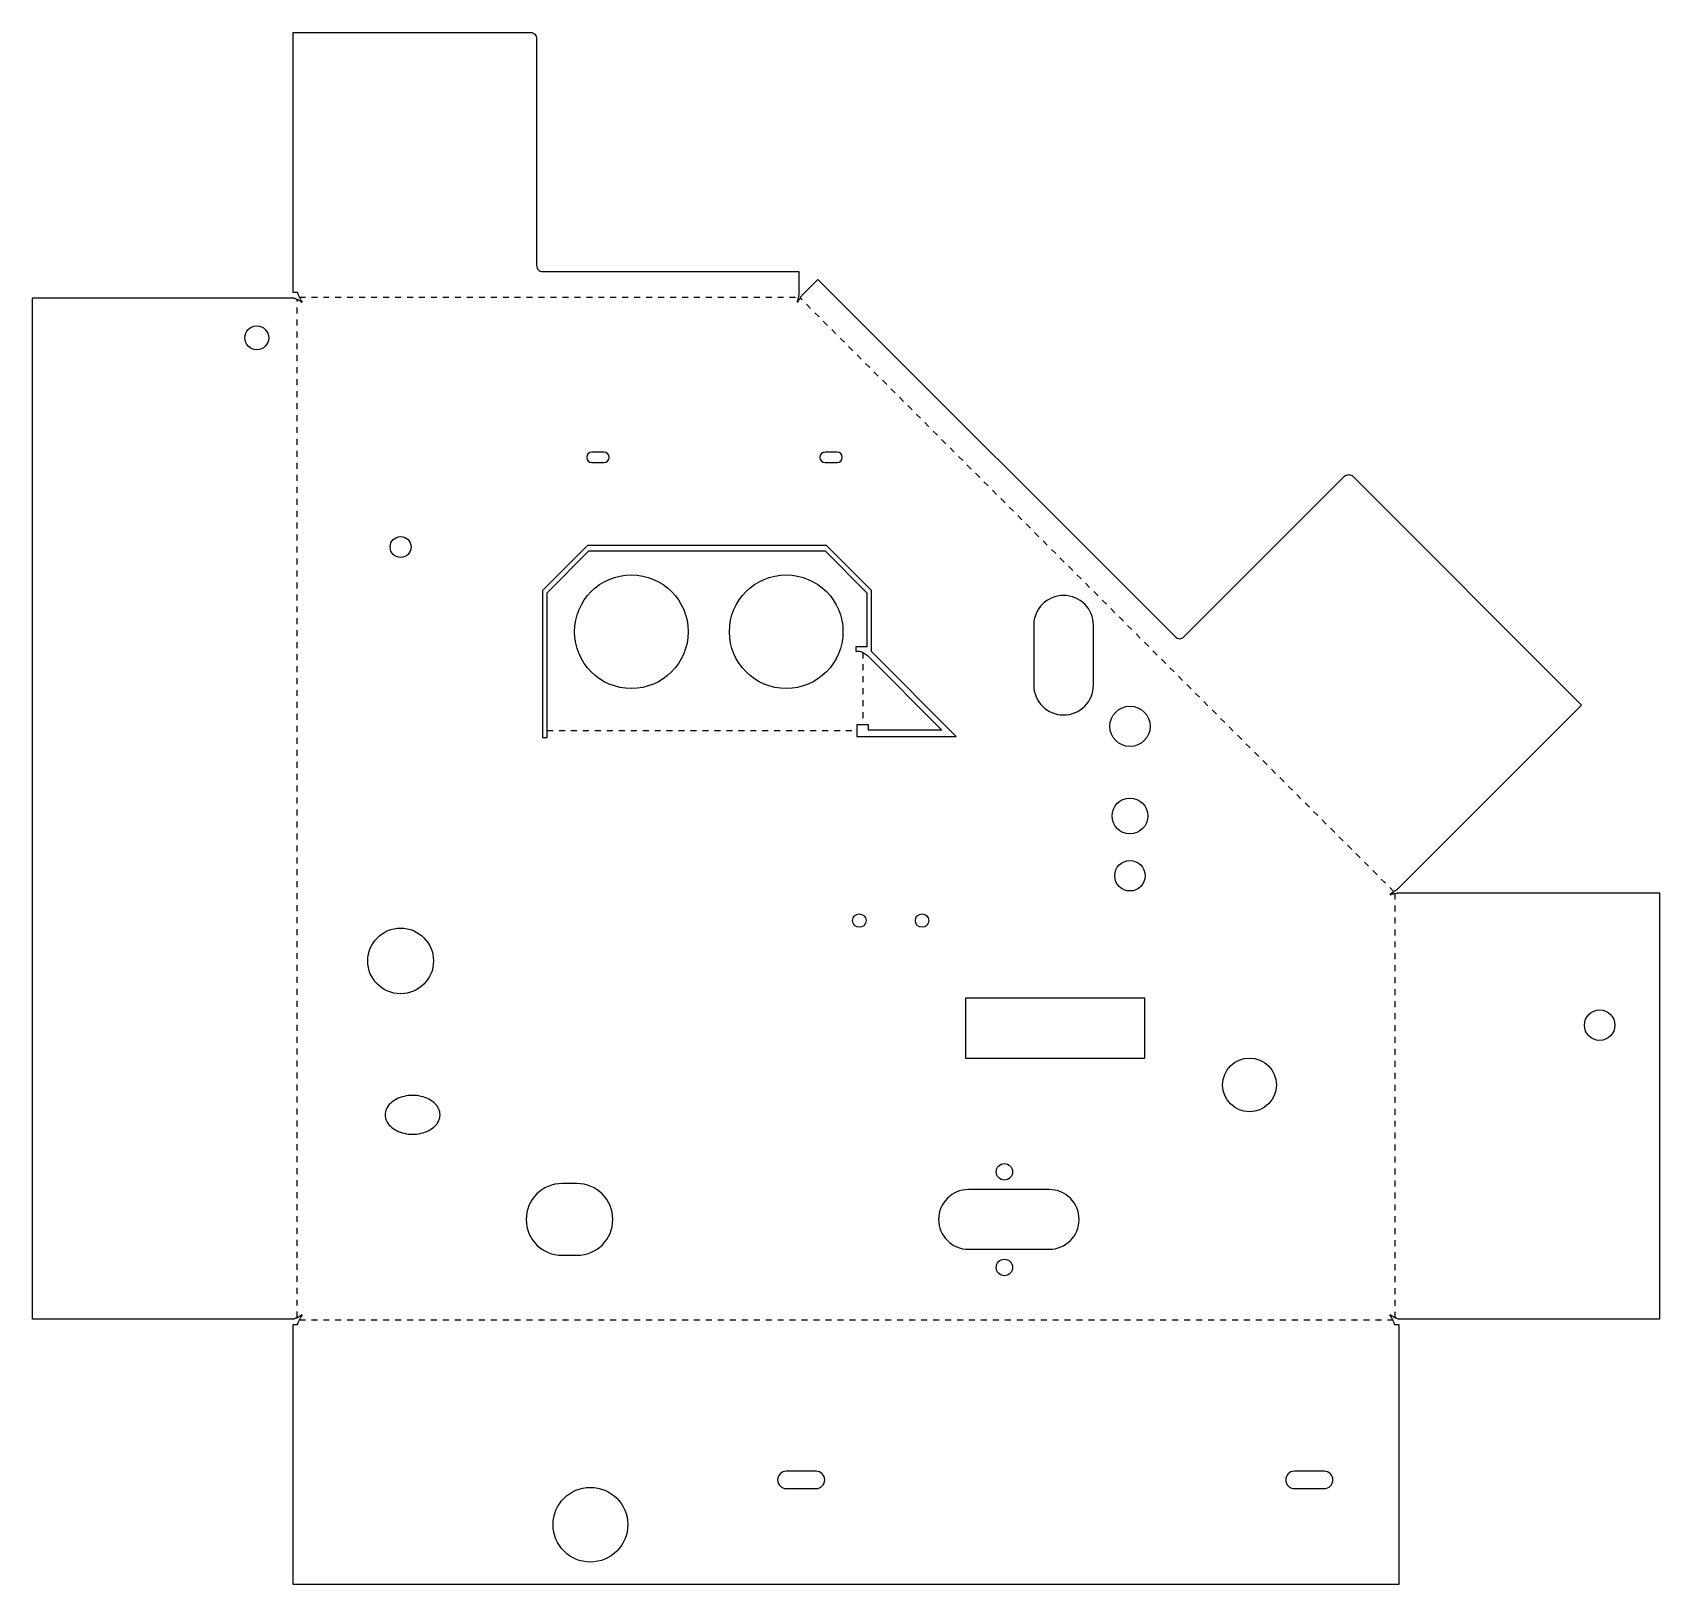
# Model space of a CAD drawing. Header units: millimetres. Extents: x 0 to 544, y 0 to 519.
import ezdxf

# ---------------------------------------------------------------- set-up
doc = ezdxf.new("R2010")
doc.units = ezdxf.units.MM
doc.linetypes.add('DOT', pattern=[4, 2, -2])
doc.layers.get('0').update_dxf_attribs({"color": 250, "linetype": 'CONTINUOUS'})
doc.layers.add('Bend', color=94, linetype='DOT')

msp = doc.modelspace()

# ---------------------------------------------------------------- linework, layer by layer
for points in [[(88.74, 432.29), (87.14, 432.29), (87.14, 519.29), (166.64, 519.29, -0.414214), (168.64, 517.29), (168.64, 441.29, 0.414214), (170.64, 439.29), (256.42, 439.29), (256.42, 432.29), (256.42, 432.22), (256.42, 432.16), (256.41, 432.08), (256.4, 432), (256.38, 431.8), (256.36, 431.61), (256.32, 431.39), (256.28, 431.17), (256.24, 430.94), (256.2, 430.71), (256.15, 430.49), (256.1, 430.26), (256.05, 430.06), (256, 429.86), (255.98, 429.78), (255.95, 429.69), (255.93, 429.62), (255.9, 429.54), (255.88, 429.48), (255.86, 429.42), (255.84, 429.38), (255.82, 429.34), (255.82, 429.33), (255.81, 429.32), (255.81, 429.31), (255.81, 429.3), (255.81, 429.29), (255.81, 429.28), (255.81, 429.27), (255.81, 429.26), (255.81, 429.25), (255.81, 429.24), (255.82, 429.23), (255.82, 429.23), (255.82, 429.22), (255.83, 429.21), (255.83, 429.2), (255.84, 429.19), (255.85, 429.18), (255.85, 429.18), (255.86, 429.17), (255.87, 429.16), (255.88, 429.16), (255.88, 429.15), (255.89, 429.15), (255.9, 429.14), (255.91, 429.14), (255.92, 429.14), (255.93, 429.14), (255.94, 429.13), (255.95, 429.13), (255.96, 429.13), (255.97, 429.13), (255.98, 429.13), (255.99, 429.14), (256, 429.14), (256.01, 429.14), (256.02, 429.14), (256.03, 429.15), (256.03, 429.15), (256.04, 429.16), (256.05, 429.16), (256.06, 429.17), (256.06, 429.18), (256.07, 429.18), (256.08, 429.19), (256.08, 429.2), (256.09, 429.21), (256.09, 429.22), (256.1, 429.23), (256.11, 429.27), (256.13, 429.31), (256.15, 429.37), (256.18, 429.43), (256.22, 429.5), (256.25, 429.56), (256.3, 429.64), (256.34, 429.72), (256.44, 429.9), (256.55, 430.07), (256.68, 430.27), (256.8, 430.46), (256.93, 430.66), (257.06, 430.85), (257.19, 431.03), (257.32, 431.21), (257.44, 431.36), (257.56, 431.52), (257.61, 431.58), (257.67, 431.64), (257.71, 431.69), (257.76, 431.74), (262.71, 436.69), (382.34, 317.05, 0.414214), (385.17, 317.05), (438.91, 370.79, -0.414214), (441.74, 370.79), (518.25, 294.27), (456.74, 232.76), (456.69, 232.71), (456.64, 232.67), (456.58, 232.62), (456.52, 232.57), (456.37, 232.45), (456.22, 232.33), (456.04, 232.2), (455.86, 232.08), (455.67, 231.94), (455.47, 231.81), (455.28, 231.69), (455.09, 231.57), (454.91, 231.46), (454.73, 231.35), (454.65, 231.31), (454.58, 231.26), (454.51, 231.23), (454.44, 231.19), (454.38, 231.16), (454.32, 231.14), (454.28, 231.12), (454.23, 231.1), (454.22, 231.1), (454.21, 231.09), (454.2, 231.09), (454.2, 231.08), (454.19, 231.08), (454.18, 231.07), (454.17, 231.06), (454.17, 231.05), (454.16, 231.05), (454.16, 231.04), (454.15, 231.03), (454.15, 231.02), (454.14, 231.01), (454.14, 231), (454.14, 230.99), (454.14, 230.98), (454.13, 230.97), (454.13, 230.96), (454.13, 230.95), (454.13, 230.94), (454.14, 230.93), (454.14, 230.92), (454.14, 230.91), (454.14, 230.9), (454.15, 230.89), (454.15, 230.88), (454.16, 230.88), (454.16, 230.87), (454.17, 230.86), (454.18, 230.85), (454.19, 230.85), (454.19, 230.84), (454.2, 230.83), (454.21, 230.83), (454.22, 230.82), (454.23, 230.82), (454.24, 230.82), (454.25, 230.81), (454.26, 230.81), (454.27, 230.81), (454.28, 230.81), (454.29, 230.81), (454.3, 230.81), (454.31, 230.81), (454.32, 230.81), (454.33, 230.81), (454.34, 230.82), (454.35, 230.82), (454.39, 230.84), (454.44, 230.86), (454.5, 230.88), (454.56, 230.9), (454.63, 230.93), (454.71, 230.95), (454.79, 230.98), (454.88, 231), (455.08, 231.05), (455.28, 231.1), (455.51, 231.15), (455.73, 231.2), (455.96, 231.24), (456.19, 231.28), (456.41, 231.32), (456.62, 231.36), (456.81, 231.38), (457, 231.4), (457.08, 231.41), (457.16, 231.42), (457.22, 231.42), (457.29, 231.42), (544.29, 231.42), (544.29, 88.74), (457.29, 88.74), (457.26, 88.74), (457.23, 88.75), (457.2, 88.75), (457.16, 88.75), (457.09, 88.77), (457.01, 88.78), (456.92, 88.81), (456.84, 88.83), (456.74, 88.86), (456.64, 88.9), (456.42, 88.98), (456.21, 89.06), (455.98, 89.16), (455.75, 89.27), (455.53, 89.38), (455.3, 89.5), (455.1, 89.61), (454.9, 89.73), (454.81, 89.78), (454.72, 89.84), (454.65, 89.89), (454.57, 89.95), (454.51, 90), (454.45, 90.05), (454.4, 90.1), (454.36, 90.14), (454.35, 90.15), (454.34, 90.16), (454.33, 90.16), (454.32, 90.17), (454.32, 90.17), (454.31, 90.18), (454.3, 90.18), (454.29, 90.18), (454.28, 90.18), (454.27, 90.19), (454.26, 90.19), (454.25, 90.19), (454.24, 90.19), (454.23, 90.19), (454.22, 90.18), (454.21, 90.18), (454.2, 90.18), (454.19, 90.18), (454.18, 90.17), (454.17, 90.17), (454.17, 90.16), (454.16, 90.16), (454.15, 90.15), (454.14, 90.14), (454.14, 90.14), (454.13, 90.13), (454.12, 90.12), (454.12, 90.11), (454.11, 90.1), (454.11, 90.09), (454.11, 90.08), (454.1, 90.07), (454.1, 90.06), (454.1, 90.05), (454.1, 90.04), (454.1, 90.03), (454.1, 90.02), (454.1, 90.01), (454.11, 90), (454.11, 89.99), (454.11, 89.98), (454.12, 89.97), (454.12, 89.96), (454.13, 89.95), (454.14, 89.94), (454.14, 89.93), (454.19, 89.89), (454.24, 89.84), (454.29, 89.78), (454.34, 89.72), (454.39, 89.64), (454.45, 89.56), (454.5, 89.48), (454.56, 89.39), (454.68, 89.19), (454.79, 88.98), (454.91, 88.76), (455.02, 88.54), (455.12, 88.31), (455.22, 88.08), (455.31, 87.86), (455.39, 87.65), (455.42, 87.55), (455.45, 87.45), (455.48, 87.36), (455.5, 87.28), (455.52, 87.2), (455.53, 87.12), (455.54, 87.09), (455.54, 87.06), (455.54, 87.03), (455.54, 87), (457.14, 87), (457.14, 0), (87.14, 0), (87.14, 87), (88.74, 87), (88.74, 87.03), (88.75, 87.06), (88.75, 87.09), (88.75, 87.12), (88.77, 87.2), (88.78, 87.28), (88.81, 87.36), (88.83, 87.45), (88.86, 87.55), (88.9, 87.65), (88.98, 87.86), (89.06, 88.08), (89.16, 88.31), (89.27, 88.54), (89.38, 88.76), (89.5, 88.98), (89.61, 89.19), (89.73, 89.39), (89.78, 89.48), (89.84, 89.56), (89.89, 89.64), (89.95, 89.72), (90, 89.78), (90.05, 89.84), (90.1, 89.89), (90.14, 89.93), (90.15, 89.94), (90.16, 89.95), (90.16, 89.96), (90.17, 89.97), (90.17, 89.98), (90.18, 89.99), (90.18, 90), (90.18, 90.01), (90.19, 90.02), (90.19, 90.03), (90.19, 90.04), (90.19, 90.05), (90.19, 90.06), (90.18, 90.07), (90.18, 90.08), (90.18, 90.09), (90.17, 90.1), (90.17, 90.11), (90.16, 90.12), (90.16, 90.13), (90.15, 90.14), (90.14, 90.14), (90.14, 90.15), (90.13, 90.16), (90.12, 90.16), (90.11, 90.17), (90.1, 90.17), (90.1, 90.18), (90.09, 90.18), (90.08, 90.18), (90.07, 90.18), (90.06, 90.19), (90.05, 90.19), (90.04, 90.19), (90.03, 90.19), (90.02, 90.19), (90.01, 90.18), (90, 90.18), (89.99, 90.18), (89.98, 90.18), (89.97, 90.17), (89.96, 90.17), (89.95, 90.16), (89.95, 90.16), (89.94, 90.15), (89.93, 90.14), (89.89, 90.1), (89.84, 90.05), (89.78, 90), (89.72, 89.95), (89.64, 89.89), (89.56, 89.84), (89.48, 89.78), (89.39, 89.73), (89.19, 89.61), (88.98, 89.5), (88.76, 89.38), (88.54, 89.27), (88.31, 89.16), (88.08, 89.06), (87.86, 88.98), (87.65, 88.9), (87.55, 88.86), (87.45, 88.83), (87.36, 88.81), (87.28, 88.78), (87.2, 88.77), (87.12, 88.75), (87.09, 88.75), (87.06, 88.75), (87.03, 88.74), (87, 88.74), (0, 88.74), (0, 430.54), (87, 430.54), (87.03, 430.54), (87.06, 430.54), (87.09, 430.54), (87.12, 430.53), (87.2, 430.52), (87.28, 430.5), (87.36, 430.48), (87.45, 430.45), (87.55, 430.42), (87.65, 430.39), (87.86, 430.31), (88.08, 430.22), (88.31, 430.12), (88.54, 430.02), (88.76, 429.91), (88.98, 429.79), (89.19, 429.68), (89.39, 429.56), (89.48, 429.5), (89.56, 429.45), (89.64, 429.39), (89.72, 429.34), (89.78, 429.29), (89.84, 429.24), (89.89, 429.19), (89.93, 429.14), (89.94, 429.14), (89.95, 429.13), (89.96, 429.12), (89.97, 429.12), (89.98, 429.11), (89.99, 429.11), (90, 429.11), (90.01, 429.1), (90.02, 429.1), (90.03, 429.1), (90.04, 429.1), (90.05, 429.1), (90.06, 429.1), (90.07, 429.1), (90.08, 429.11), (90.09, 429.11), (90.1, 429.11), (90.11, 429.12), (90.12, 429.12), (90.13, 429.13), (90.14, 429.14), (90.14, 429.14), (90.15, 429.15), (90.16, 429.16), (90.16, 429.17), (90.17, 429.17), (90.17, 429.18), (90.18, 429.19), (90.18, 429.2), (90.18, 429.21), (90.18, 429.22), (90.19, 429.23), (90.19, 429.24), (90.19, 429.25), (90.19, 429.26), (90.19, 429.27), (90.18, 429.28), (90.18, 429.29), (90.18, 429.3), (90.18, 429.31), (90.17, 429.32), (90.17, 429.32), (90.16, 429.33), (90.16, 429.34), (90.15, 429.35), (90.14, 429.36), (90.1, 429.4), (90.05, 429.45), (90, 429.51), (89.95, 429.57), (89.89, 429.65), (89.84, 429.72), (89.78, 429.81), (89.73, 429.9), (89.61, 430.1), (89.5, 430.3), (89.38, 430.53), (89.27, 430.75), (89.16, 430.98), (89.06, 431.21), (88.98, 431.42), (88.9, 431.64), (88.86, 431.74), (88.83, 431.84), (88.81, 431.92), (88.78, 432.01), (88.77, 432.09), (88.75, 432.16), (88.75, 432.2), (88.75, 432.23), (88.74, 432.26)], [(187.14, 375.39), (191.14, 375.39, 1), (191.14, 378.89), (187.14, 378.89, 1)], [(265.14, 375.39), (269.14, 375.39, 1), (269.14, 378.89), (265.14, 378.89, 1)], [(334.94, 300.94, 1), (354.94, 300.94), (354.94, 320.94, 1), (334.94, 320.94)], [(118.4, 159.15, 0.110474), (117.95, 157.14, 0.110474), (118.4, 155.14, 0.092258), (119.71, 153.32, 0.073591), (121.74, 151.89, 0.061453), (124.3, 150.96, 0.111995), (129.98, 150.96, 0.061453), (132.55, 151.89, 0.073591), (134.58, 153.32, 0.092258), (135.89, 155.14, 0.110474), (136.34, 157.14, 0.110474), (135.89, 159.15, 0.092258), (134.58, 160.96, 0.073591), (132.55, 162.4, 0.061453), (129.98, 163.33, 0.111995), (124.3, 163.33, 0.061453), (121.74, 162.4, 0.073591), (119.71, 160.96, 0.092258)], [(182.14, 134.14), (177.14, 134.14, 1), (177.14, 110.14), (182.14, 110.14, 1)], [(313.14, 112.14), (340.14, 112.14, 1), (340.14, 132.14), (313.14, 132.14, 1)], [(262.14, 37.9), (252.14, 37.9, 1), (252.14, 32.1), (262.14, 32.1, 1)], [(432.14, 37.9), (422.14, 37.9, 1), (422.14, 32.1), (432.14, 32.1, 1)]]:
    msp.add_lwpolyline(points, format="xyb", close=True)
for points in [[(309.02, 283.77), (280.64, 312.14), (280.64, 332.64), (265.64, 347.64), (185.64, 347.64), (170.64, 332.64), (170.64, 283.39), (172.14, 283.39), (172.14, 331.86), (186.14, 345.86), (265.14, 345.86), (279.14, 331.86), (279.14, 313.79), (275.39, 313.79), (275.39, 312.29), (276.14, 312.29), (276.4, 312.28), (276.65, 312.25), (276.89, 312.2), (277.13, 312.13), (277.37, 312.05), (277.6, 311.95), (277.83, 311.84), (278.05, 311.71), (278.37, 311.51), (278.69, 311.28), (278.99, 311.04), (279.29, 310.79), (304.19, 285.89), (279.66, 285.89), (279.66, 287.66), (275.77, 287.66), (275.77, 283.77)], [(372.14, 196.14), (312.14, 196.14), (312.14, 176.14), (372.14, 176.14)]]:
    msp.add_lwpolyline(points, close=True)
at = {"color": 250}
for centre, radius in [((75, 417.14), 4), ((123.14, 347.14), 3.5), ((200.34, 318.79), 19), ((252.14, 318.79), 19), ((367.14, 287.14), 6.75), ((367.14, 257.14), 6), ((367.14, 237.14), 5.1), ((276.59, 222.14), 2.25), ((297.59, 222.14), 2.25), ((123.14, 208.64), 11), ((524.29, 187.14), 5.1), ((407.14, 167.14), 9), ((325.14, 138.07), 2.75), ((325.14, 106.07), 2.75), ((186.64, 20), 12.5)]:
    msp.add_circle(centre, radius, dxfattribs=at)
at = {"layer": 'Bend'}
for p, q in [((88.57, 89.29), (88.57, 430)), ((89.29, 430.72), (256.2, 430.72)), ((455.46, 231.81), (256.8, 430.46)), ((277.72, 311.89), (277.72, 287.66)), ((172.14, 285.72), (275.77, 285.72)), ((455.72, 231.19), (455.72, 89.29)), ((89.29, 88.57), (455, 88.57))]:
    msp.add_line(p, q, dxfattribs=at)

doc.saveas('drawing.dxf')
